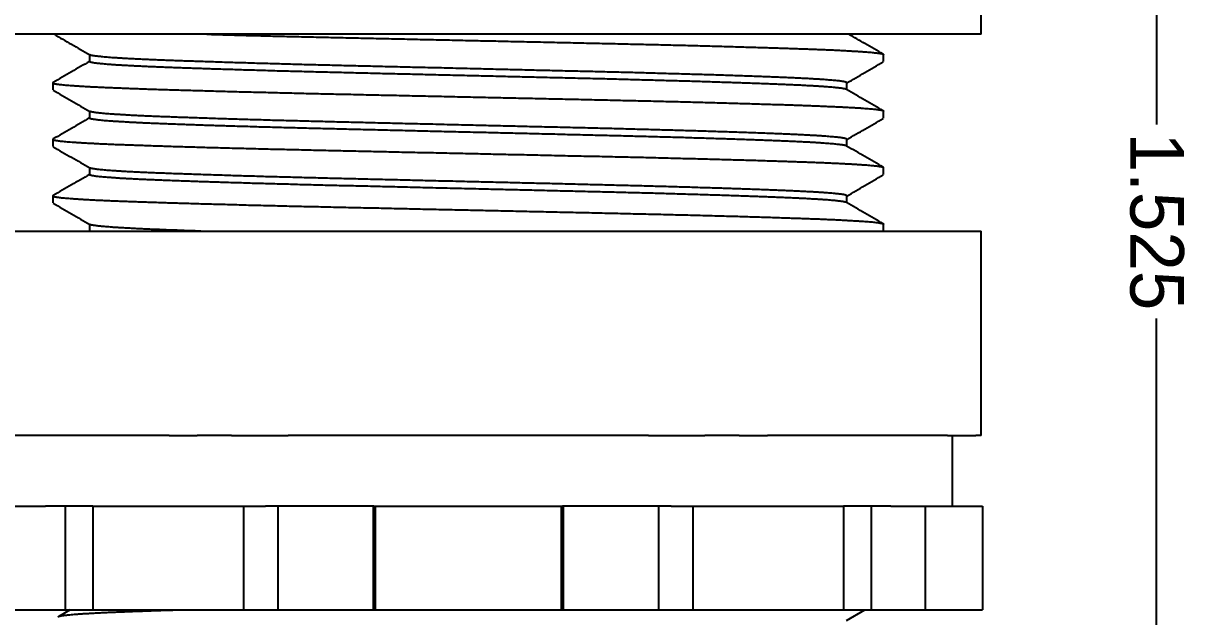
# Model space of a CAD drawing. Header units: inches. Extents: x 0 to 81.1, y 0 to 52.1.
# Drawn here: x 74.226 to 75.694, y 25.487 to 26.237 of the extents above; entities that cross this region are included whole.
import ezdxf
from ezdxf.enums import TextEntityAlignment as Align

# ---------------------------------------------------------------- set-up
doc = ezdxf.new("R2010")
doc.units = ezdxf.units.IN
doc.header["$MEASUREMENT"] = 0
doc.linetypes.add('SLD-Solid', pattern=[0])
doc.layers.add('PSYMS', color=7, linetype='Continuous')
doc.styles.add('SLDTEXTSTYLE0', font='arial.ttf', dxfattribs={"width": 0.948})
doc.styles.get("Standard").update_dxf_attribs({"font": 'arial.ttf'})
doc.styles.add('WD', font='romans.shx', dxfattribs={"height": 0.185})
doc.dimstyles.new('SLDDIMSTYLE1', dxfattribs={"dimtxt": 0.18, "dimasz": 0.087724, "dimexe": 0, "dimexo": 0.0625, "dimgap": 0, "dimtad": 0, "dimtih": 1, "dimtoh": 1, "dimdec": 0, "dimrnd": 1e-09, "dimzin": 0, "dimdsep": 46, "dimtxsty": 'Standard', "dimsah": 1, "dimcen": 0.09, "dimadec": 0, "dimazin": 0, "dimtfac": 0.087724, "dimtdec": 0, "dimtofl": 0, "dimtmove": 0, "dimatfit": 3, "dimfxl": 1, "dimfrac": 2, "dimtolj": 1, "dimtzin": 0, "dimarcsym": 0})

# ---------------------------------------------------------------- blocks, each defined once
blk = doc.blocks.new('*D41')
at = {"color": 0, "linetype": 'SLD-Solid', "lineweight": -2, "transparency": 16777216}
for p, q in [((0.0013, 1.3673), (0.0013, 1.5189)), ((0.069, 1.5189), (0.6411, 1.5189)), ((1.4585, 1.5189), (0.8862, 1.5189)), ((1.5263, 1.2363), (1.5263, 1.5189))]:
    blk.add_line(p, q, dxfattribs=at)
at = {"color": 0, "linetype": 'SLD-Solid', "transparency": 16777216}
for points in [[(0.069, 1.5301), (0.069, 1.5076), (0.0013, 1.5189)], [(1.4585, 1.5301), (1.4585, 1.5076), (1.5263, 1.5189)]]:
    blk.add_solid(points, dxfattribs=at)
at = {"layer": 'Defpoints', "color": 0, "linetype": 'SLD-Solid', "transparency": 16777216}
for p in [(1.5263, 1.5189), (0.0013, 1.3048), (1.5263, 1.1738)]:
    blk.add_point(p, dxfattribs=at)
at = {"color": 0, "linetype": 'SLD-Solid', "lineweight": 18, "transparency": 16777216, "insert": (0.7637, 1.5534), "char_height": 0.06775, "attachment_point": 2, "style": 'SLDTEXTSTYLE0'}
blk.add_mtext('\\A1;1.525', dxfattribs=at)
blk = doc.blocks.new('HDV1_COMP_3_4')
at = {"color": 7, "linetype": 'SLD-Solid', "lineweight": 25}
for p, q in [((0.5272, 1.2971), (0.0475, 1.2971)), ((0.5272, 1.2971), (0.5272, 1.2904)), ((0.776, 1.2904), (0.776, 1.2971)), ((1.0343, 1.2971), (0.776, 1.2971)), ((1.0343, 1.2971), (1.0343, 1.2904)), ((1.1236, 1.2262), (1.1236, 1.2989)), ((1.1236, 1.2989), (1.2546, 1.2989)), ((1.2546, 1.2262), (1.2546, 1.2989)), ((0.5272, 1.2904), (0.5272, 0.9912)), ((0.776, 0.9912), (0.776, 1.2904)), ((1.0343, 1.2547), (1.0343, 1.2904)), ((1.1236, 1.2608), (1.0343, 1.2608)), ((1.0343, 1.2547), (1.0343, 1.0269)), ((1.1236, 1.1829), (1.1236, 1.2262)), ((1.1236, 1.2262), (1.2546, 1.2262)), ((1.2546, 1.1582), (1.2546, 1.2262)), ((1.1236, 1.1829), (1.1236, 1.1233)), ((0.5617, 1.1738), (0.5528, 1.1738)), ((0.6332, 1.1738), (0.6242, 1.1738)), ((0.7046, 1.1738), (0.6957, 1.1738)), ((0.776, 1.1738), (0.7671, 1.1738)), ((1.1236, 1.1582), (1.2546, 1.1582)), ((1.2546, 1.1233), (1.2546, 1.1582)), ((1.2678, 1.127), (1.2546, 1.1499)), ((0.5972, 1.1274), (0.5885, 1.1274)), ((0.6687, 1.1274), (0.6599, 1.1274)), ((0.7401, 1.1274), (0.7314, 1.1274)), ((1.1236, 0.9329), (1.1236, 1.1233)), ((1.1236, 1.1233), (1.2546, 1.1233)), ((1.2546, 0.9329), (1.2546, 1.1233)), ((1.0343, 0.9912), (1.0343, 1.0269)), ((0.5272, 0.9912), (0.5272, 0.9479)), ((0.776, 0.9479), (0.776, 0.9912)), ((1.0343, 0.9912), (1.0343, 0.9479)), ((0.5272, 0.9479), (0.5272, 0.3497)), ((0.776, 0.3497), (0.776, 0.9479)), ((1.0343, 0.8765), (1.0343, 0.9479)), ((1.1236, 0.9052), (1.1236, 0.9329)), ((1.1236, 0.9329), (1.2546, 0.9329)), ((1.2546, 0.8894), (1.2546, 0.9329)), ((1.1236, 0.9052), (1.1236, 0.768)), ((1.1236, 0.8894), (1.2546, 0.8894)), ((1.2546, 0.7689), (1.2546, 0.8894)), ((1.0343, 0.8765), (1.0343, 0.4211)), ((1.1236, 0.7689), (1.2546, 0.7689)), ((1.1236, 0.7665), (1.1236, 0.768)), ((1.1236, 0.7665), (1.2546, 0.7665)), ((1.1236, 0.5311), (1.1236, 0.7665)), ((1.2546, 0.7665), (1.2546, 0.7689)), ((1.2546, 0.5311), (1.2546, 0.7665)), ((1.1236, 0.5295), (1.1236, 0.5311)), ((1.1236, 0.5311), (1.2546, 0.5311)), ((1.1236, 0.5295), (1.1236, 0.3924)), ((1.1236, 0.5286), (1.2546, 0.5286)), ((1.2546, 0.5286), (1.2546, 0.5311)), ((1.2546, 0.4082), (1.2546, 0.5286)), ((1.0343, 0.3497), (1.0343, 0.4211)), ((1.1236, 0.4082), (1.2546, 0.4082)), ((1.2546, 0.3647), (1.2546, 0.4082)), ((1.1236, 0.3647), (1.1236, 0.3924)), ((1.1236, 0.1742), (1.1236, 0.3647)), ((1.1236, 0.3647), (1.2546, 0.3647)), ((1.2546, 0.1742), (1.2546, 0.3647)), ((0.5272, 0.3497), (0.5272, 0.3064)), ((0.776, 0.3064), (0.776, 0.3497)), ((1.0343, 0.3497), (1.0343, 0.3064)), ((0.5272, 0.3064), (0.5272, 0.0072)), ((0.776, 0.0072), (0.776, 0.3064)), ((1.0343, 0.2707), (1.0343, 0.3064)), ((1.0343, 0.2707), (1.0343, 0.0429)), ((0.553, 0.1702), (0.5617, 0.1702)), ((0.6245, 0.1702), (0.6332, 0.1702)), ((0.6959, 0.1702), (0.7046, 0.1702)), ((0.7673, 0.1702), (0.776, 0.1702)), ((0.7758, 0.1702), (0.776, 0.1698)), ((1.1236, 0.1742), (1.1236, 0.1147)), ((1.1236, 0.1742), (1.2546, 0.1742)), ((1.2546, 0.1394), (1.2546, 0.1742)), ((1.1236, 0.1394), (1.2546, 0.1394)), ((1.2546, 0.1456), (1.2628, 0.1313)), ((1.2546, 0.0714), (1.2546, 0.1394)), ((0.5885, 0.1238), (0.5974, 0.1238)), ((0.6599, 0.1238), (0.6689, 0.1238)), ((0.7314, 0.1238), (0.7403, 0.1238)), ((1.1236, 0.0714), (1.1236, 0.1147))]:
    blk.add_line(p, q, dxfattribs=at)
for points, knots in [([(0.5272, 0.3186), (0.5273, 0.3224), (0.5275, 0.3299), (0.5278, 0.3414), (0.5282, 0.3532), (0.5285, 0.3652), (0.5288, 0.3774), (0.5291, 0.3896), (0.5294, 0.4017), (0.5297, 0.4136), (0.53, 0.4257), (0.5303, 0.438), (0.5306, 0.4503), (0.5308, 0.4627), (0.5311, 0.4752), (0.5314, 0.4878), (0.5317, 0.5005), (0.532, 0.5132), (0.5322, 0.526), (0.5325, 0.5389), (0.5328, 0.5518), (0.5331, 0.5649), (0.5334, 0.5781), (0.5337, 0.5915), (0.534, 0.6049), (0.5343, 0.6184), (0.5346, 0.6319), (0.5349, 0.6451), (0.5352, 0.6581), (0.5354, 0.6708), (0.5357, 0.6836), (0.536, 0.6962), (0.5363, 0.7094), (0.5366, 0.7229), (0.5369, 0.7369), (0.5372, 0.7508), (0.5375, 0.7645), (0.5378, 0.7782), (0.5381, 0.7917), (0.5384, 0.805), (0.5387, 0.8183), (0.539, 0.8314), (0.5393, 0.8444), (0.5396, 0.8574), (0.5399, 0.8702), (0.5402, 0.8829), (0.5405, 0.8955), (0.5408, 0.9079), (0.5411, 0.9203), (0.5414, 0.9328), (0.5418, 0.9452), (0.5421, 0.9574), (0.5424, 0.9693), (0.5427, 0.981), (0.5431, 0.992), (0.5434, 1.0024), (0.5437, 1.0123), (0.544, 1.0218), (0.5442, 1.0311), (0.5445, 1.0402), (0.5448, 1.0488), (0.5451, 1.057), (0.5454, 1.0647), (0.5456, 1.0722), (0.5459, 1.0795), (0.5462, 1.0868), (0.5464, 1.0941), (0.5467, 1.1013), (0.547, 1.1083), (0.5473, 1.115), (0.5477, 1.1213), (0.548, 1.1273), (0.5483, 1.133), (0.5486, 1.1383), (0.5489, 1.1433), (0.5492, 1.1479), (0.5495, 1.1521), (0.5498, 1.156), (0.5502, 1.1594), (0.5505, 1.1626), (0.5508, 1.1653), (0.5511, 1.1677), (0.5514, 1.1697), (0.5517, 1.1714), (0.552, 1.1726), (0.5523, 1.1734), (0.5526, 1.1738), (0.5528, 1.1737), (0.5528, 1.1737)], [0, 0, 0, 0, 0.012171, 0.024347, 0.036522, 0.048692, 0.060852, 0.072998, 0.084434, 0.095848, 0.107239, 0.118602, 0.129933, 0.14123, 0.152488, 0.163706, 0.174931, 0.186197, 0.197299, 0.208434, 0.219598, 0.230789, 0.242163, 0.253557, 0.264968, 0.27639, 0.287821, 0.299256, 0.310039, 0.32082, 0.331595, 0.342362, 0.353117, 0.365102, 0.377065, 0.389, 0.400904, 0.412772, 0.4246, 0.436386, 0.448138, 0.459927, 0.47176, 0.483632, 0.495538, 0.507476, 0.519441, 0.531428, 0.543433, 0.556025, 0.568627, 0.581234, 0.593841, 0.606444, 0.619035, 0.630445, 0.641838, 0.653211, 0.664561, 0.675883, 0.687175, 0.69779, 0.708371, 0.718917, 0.72945, 0.740018, 0.751854, 0.763729, 0.775638, 0.787579, 0.799545, 0.811534, 0.823541, 0.835561, 0.84759, 0.859624, 0.871658, 0.883689, 0.89571, 0.907719, 0.91971, 0.93168, 0.944192, 0.956671, 0.969112, 0.98151, 0.99386, 1, 1, 1, 1]), ([(0.5524, 1.1734), (0.5479, 1.1657), (0.5395, 1.1512), (0.5311, 1.1366), (0.5272, 1.1298)], [0, 0, 0, 0, 0.532209, 1, 1, 1, 1]), ([(0.5887, 1.1274), (0.5844, 1.135), (0.5755, 1.1503), (0.5666, 1.1656), (0.5622, 1.1734)], [0, 0, 0, 0, 0.495342, 1, 1, 1, 1]), ([(0.5881, 0.1242), (0.5882, 0.1241), (0.5883, 0.1238), (0.5886, 0.1237), (0.5889, 0.124), (0.5892, 0.1246), (0.5895, 0.1256), (0.5898, 0.127), (0.5901, 0.1287), (0.5904, 0.1308), (0.5907, 0.1334), (0.591, 0.1364), (0.5913, 0.1398), (0.5917, 0.1437), (0.592, 0.148), (0.5923, 0.1527), (0.5926, 0.1577), (0.593, 0.1631), (0.5933, 0.1689), (0.5936, 0.175), (0.5939, 0.1814), (0.5942, 0.1882), (0.5945, 0.1952), (0.5948, 0.2024), (0.5951, 0.2097), (0.5954, 0.2173), (0.5957, 0.2251), (0.596, 0.2333), (0.5963, 0.2417), (0.5966, 0.2504), (0.5969, 0.2595), (0.5972, 0.2688), (0.5975, 0.2783), (0.5977, 0.2881), (0.598, 0.298), (0.5983, 0.3082), (0.5986, 0.3188), (0.599, 0.3299), (0.5993, 0.3414), (0.5996, 0.3532), (0.5999, 0.3652), (0.6002, 0.3774), (0.6005, 0.3896), (0.6008, 0.4017), (0.6011, 0.4136), (0.6014, 0.4257), (0.6017, 0.438), (0.602, 0.4503), (0.6023, 0.4627), (0.6026, 0.4752), (0.6028, 0.4878), (0.6031, 0.5005), (0.6034, 0.5132), (0.6037, 0.526), (0.604, 0.5389), (0.6042, 0.5518), (0.6045, 0.5649), (0.6048, 0.5781), (0.6051, 0.5915), (0.6054, 0.6049), (0.6057, 0.6184), (0.606, 0.6319), (0.6063, 0.6451), (0.6066, 0.6581), (0.6069, 0.6708), (0.6071, 0.6836), (0.6074, 0.6962), (0.6077, 0.7094), (0.608, 0.7229), (0.6083, 0.7369), (0.6086, 0.7508), (0.6089, 0.7645), (0.6092, 0.7782), (0.6095, 0.7917), (0.6098, 0.805), (0.6101, 0.8183), (0.6104, 0.8314), (0.6107, 0.8444), (0.611, 0.8574), (0.6113, 0.8702), (0.6116, 0.8829), (0.6119, 0.8955), (0.6122, 0.9079), (0.6125, 0.9203), (0.6129, 0.9328), (0.6132, 0.9452), (0.6135, 0.9574), (0.6138, 0.9693), (0.6142, 0.981), (0.6145, 0.992), (0.6148, 1.0024), (0.6151, 1.0123), (0.6154, 1.0218), (0.6157, 1.0311), (0.616, 1.0402), (0.6162, 1.0488), (0.6165, 1.057), (0.6168, 1.0647), (0.617, 1.0722), (0.6173, 1.0795), (0.6176, 1.0868), (0.6179, 1.0941), (0.6182, 1.1013), (0.6185, 1.1083), (0.6188, 1.115), (0.6191, 1.1213), (0.6194, 1.1273), (0.6197, 1.133), (0.62, 1.1383), (0.6203, 1.1433), (0.6206, 1.1479), (0.621, 1.1521), (0.6213, 1.156), (0.6216, 1.1594), (0.6219, 1.1626), (0.6222, 1.1653), (0.6225, 1.1677), (0.6228, 1.1697), (0.6231, 1.1714), (0.6235, 1.1726), (0.6238, 1.1734), (0.624, 1.1738), (0.6242, 1.1737), (0.6242, 1.1737)], [0, 0, 0, 0, 0.004683, 0.0130095, 0.0213466, 0.0297153, 0.0381129, 0.0465364, 0.0549829, 0.0634496, 0.0719333, 0.080836, 0.0897506, 0.0986734, 0.107601, 0.1165298, 0.125456, 0.1342281, 0.1429909, 0.1517411, 0.1604752, 0.1691901, 0.1778824, 0.1860544, 0.1942009, 0.2023192, 0.2104074, 0.218504, 0.2266306, 0.2347847, 0.2429636, 0.2511646, 0.2593851, 0.2674751, 0.2755786, 0.2836929, 0.2918008, 0.3004206, 0.3090433, 0.3176656, 0.3262844, 0.3348963, 0.3434982, 0.3515965, 0.3596804, 0.3677472, 0.3757944, 0.3838195, 0.3918198, 0.3997929, 0.4077369, 0.4156866, 0.4236655, 0.4315278, 0.4394135, 0.4473202, 0.4552455, 0.4633007, 0.47137, 0.4794505, 0.4875398, 0.4956351, 0.5037338, 0.5113704, 0.5190054, 0.5266364, 0.5342613, 0.5418779, 0.5503659, 0.5588376, 0.5672901, 0.5757203, 0.5841254, 0.5925025, 0.6008487, 0.6091717, 0.6175209, 0.6259007, 0.6343082, 0.6427407, 0.651195, 0.6596684, 0.6681577, 0.6766599, 0.6855774, 0.6945022, 0.7034305, 0.7123588, 0.7212836, 0.7302012, 0.7382813, 0.7463499, 0.7544044, 0.7624421, 0.7704606, 0.7784573, 0.7859749, 0.7934689, 0.8009372, 0.8083965, 0.8158812, 0.8242633, 0.8326729, 0.8411072, 0.8495633, 0.858038, 0.8665285, 0.8750316, 0.8835443, 0.8920634, 0.9005859, 0.9091085, 0.9176283, 0.926142, 0.9346466, 0.9431389, 0.951616, 0.9604769, 0.9693143, 0.9781248, 0.9869051, 0.9956518, 1, 1, 1, 1]), ([(0.6238, 1.1734), (0.6194, 1.1657), (0.6104, 1.1502), (0.6015, 1.1347), (0.597, 1.127)], [0, 0, 0, 0, 0.500013, 1, 1, 1, 1]), ([(0.6602, 1.1274), (0.6558, 1.135), (0.6469, 1.1503), (0.6381, 1.1656), (0.6336, 1.1734)], [0, 0, 0, 0, 0.495342, 1, 1, 1, 1]), ([(0.6595, 0.1242), (0.6596, 0.1241), (0.6598, 0.1238), (0.66, 0.1237), (0.6603, 0.124), (0.6606, 0.1246), (0.6609, 0.1256), (0.6612, 0.127), (0.6615, 0.1287), (0.6618, 0.1308), (0.6621, 0.1334), (0.6624, 0.1364), (0.6628, 0.1398), (0.6631, 0.1437), (0.6634, 0.148), (0.6637, 0.1527), (0.6641, 0.1577), (0.6644, 0.1631), (0.6647, 0.1689), (0.665, 0.175), (0.6654, 0.1814), (0.6657, 0.1882), (0.666, 0.1952), (0.6663, 0.2024), (0.6666, 0.2097), (0.6668, 0.2173), (0.6671, 0.2251), (0.6674, 0.2333), (0.6677, 0.2417), (0.668, 0.2504), (0.6683, 0.2595), (0.6686, 0.2688), (0.6689, 0.2783), (0.6692, 0.2881), (0.6695, 0.298), (0.6698, 0.3082), (0.6701, 0.3188), (0.6704, 0.3299), (0.6707, 0.3414), (0.671, 0.3532), (0.6713, 0.3652), (0.6716, 0.3774), (0.672, 0.3896), (0.6723, 0.4017), (0.6725, 0.4136), (0.6728, 0.4257), (0.6731, 0.438), (0.6734, 0.4503), (0.6737, 0.4627), (0.674, 0.4752), (0.6743, 0.4878), (0.6745, 0.5005), (0.6748, 0.5132), (0.6751, 0.526), (0.6754, 0.5389), (0.6757, 0.5518), (0.676, 0.5649), (0.6763, 0.5781), (0.6765, 0.5915), (0.6768, 0.6049), (0.6771, 0.6184), (0.6774, 0.6319), (0.6777, 0.6451), (0.678, 0.6581), (0.6783, 0.6708), (0.6786, 0.6836), (0.6789, 0.6962), (0.6791, 0.7094), (0.6794, 0.7229), (0.6797, 0.7369), (0.6801, 0.7508), (0.6804, 0.7645), (0.6807, 0.7782), (0.681, 0.7917), (0.6812, 0.805), (0.6815, 0.8183), (0.6818, 0.8314), (0.6821, 0.8444), (0.6824, 0.8574), (0.6827, 0.8702), (0.683, 0.8829), (0.6833, 0.8955), (0.6837, 0.9079), (0.684, 0.9203), (0.6843, 0.9328), (0.6846, 0.9452), (0.6849, 0.9574), (0.6853, 0.9693), (0.6856, 0.981), (0.6859, 0.992), (0.6862, 1.0024), (0.6865, 1.0123), (0.6868, 1.0218), (0.6871, 1.0311), (0.6874, 1.0402), (0.6877, 1.0488), (0.6879, 1.057), (0.6882, 1.0647), (0.6885, 1.0722), (0.6887, 1.0795), (0.689, 1.0868), (0.6893, 1.0941), (0.6896, 1.1013), (0.6899, 1.1083), (0.6902, 1.115), (0.6905, 1.1213), (0.6908, 1.1273), (0.6911, 1.133), (0.6914, 1.1383), (0.6918, 1.1433), (0.6921, 1.1479), (0.6924, 1.1521), (0.6927, 1.156), (0.693, 1.1594), (0.6933, 1.1626), (0.6936, 1.1653), (0.6939, 1.1677), (0.6943, 1.1697), (0.6946, 1.1714), (0.6949, 1.1726), (0.6952, 1.1734), (0.6955, 1.1738), (0.6956, 1.1737), (0.6957, 1.1737)], [0, 0, 0, 0, 0.004683, 0.01301, 0.021347, 0.029715, 0.038113, 0.046536, 0.054983, 0.06345, 0.071933, 0.080836, 0.089751, 0.098673, 0.107601, 0.11653, 0.125456, 0.134228, 0.142991, 0.151741, 0.160475, 0.16919, 0.177882, 0.186054, 0.194201, 0.202319, 0.210407, 0.218504, 0.226631, 0.234785, 0.242964, 0.251165, 0.259385, 0.267475, 0.275579, 0.283693, 0.291801, 0.300421, 0.309043, 0.317666, 0.326284, 0.334896, 0.343498, 0.351596, 0.35968, 0.367747, 0.375794, 0.383819, 0.39182, 0.399793, 0.407737, 0.415687, 0.423665, 0.431528, 0.439414, 0.44732, 0.455246, 0.463301, 0.47137, 0.479451, 0.48754, 0.495635, 0.503734, 0.51137, 0.519005, 0.526636, 0.534261, 0.541878, 0.550366, 0.558838, 0.56729, 0.57572, 0.584125, 0.592502, 0.600849, 0.609172, 0.617521, 0.625901, 0.634308, 0.642741, 0.651195, 0.659668, 0.668158, 0.67666, 0.685577, 0.694502, 0.70343, 0.712359, 0.721284, 0.730201, 0.738281, 0.74635, 0.754404, 0.762442, 0.770461, 0.778457, 0.785975, 0.793469, 0.800937, 0.808396, 0.815881, 0.824263, 0.832673, 0.841107, 0.849563, 0.858038, 0.866528, 0.875032, 0.883544, 0.892063, 0.900586, 0.909109, 0.917628, 0.926142, 0.934647, 0.943139, 0.951616, 0.960477, 0.969314, 0.978125, 0.986905, 0.995652, 1, 1, 1, 1]), ([(0.6953, 1.1734), (0.6908, 1.1657), (0.6818, 1.1502), (0.6729, 1.1347), (0.6684, 1.127)], [0, 0, 0, 0, 0.500013, 1, 1, 1, 1]), ([(0.7316, 1.1274), (0.7272, 1.135), (0.7184, 1.1503), (0.7095, 1.1656), (0.705, 1.1734)], [0, 0, 0, 0, 0.495342, 1, 1, 1, 1]), ([(0.731, 0.1242), (0.731, 0.1241), (0.7312, 0.1238), (0.7314, 0.1237), (0.7317, 0.124), (0.732, 0.1246), (0.7323, 0.1256), (0.7326, 0.127), (0.7329, 0.1287), (0.7332, 0.1308), (0.7335, 0.1334), (0.7339, 0.1364), (0.7342, 0.1398), (0.7345, 0.1437), (0.7348, 0.148), (0.7352, 0.1527), (0.7355, 0.1577), (0.7358, 0.1631), (0.7361, 0.1689), (0.7365, 0.175), (0.7368, 0.1814), (0.7371, 0.1882), (0.7374, 0.1952), (0.7377, 0.2024), (0.738, 0.2097), (0.7383, 0.2173), (0.7386, 0.2251), (0.7388, 0.2333), (0.7391, 0.2417), (0.7394, 0.2504), (0.7397, 0.2595), (0.74, 0.2688), (0.7403, 0.2783), (0.7406, 0.2881), (0.7409, 0.298), (0.7412, 0.3082), (0.7415, 0.3188), (0.7418, 0.3299), (0.7421, 0.3414), (0.7424, 0.3532), (0.7428, 0.3652), (0.7431, 0.3774), (0.7434, 0.3896), (0.7437, 0.4017), (0.744, 0.4136), (0.7443, 0.4257), (0.7446, 0.438), (0.7448, 0.4503), (0.7451, 0.4627), (0.7454, 0.4752), (0.7457, 0.4878), (0.746, 0.5005), (0.7463, 0.5132), (0.7465, 0.526), (0.7468, 0.5389), (0.7471, 0.5518), (0.7474, 0.5649), (0.7477, 0.5781), (0.748, 0.5915), (0.7483, 0.6049), (0.7486, 0.6184), (0.7489, 0.6319), (0.7492, 0.6451), (0.7494, 0.6581), (0.7497, 0.6708), (0.75, 0.6836), (0.7503, 0.6962), (0.7506, 0.7094), (0.7509, 0.7229), (0.7512, 0.7369), (0.7515, 0.7508), (0.7518, 0.7645), (0.7521, 0.7782), (0.7524, 0.7917), (0.7527, 0.805), (0.753, 0.8183), (0.7533, 0.8314), (0.7536, 0.8444), (0.7539, 0.8574), (0.7542, 0.8702), (0.7545, 0.8829), (0.7548, 0.8955), (0.7551, 0.9079), (0.7554, 0.9203), (0.7557, 0.9328), (0.756, 0.9452), (0.7564, 0.9574), (0.7567, 0.9693), (0.757, 0.981), (0.7573, 0.992), (0.7577, 1.0024), (0.7579, 1.0123), (0.7582, 1.0218), (0.7585, 1.0311), (0.7588, 1.0402), (0.7591, 1.0488), (0.7594, 1.057), (0.7596, 1.0647), (0.7599, 1.0722), (0.7602, 1.0795), (0.7604, 1.0868), (0.7607, 1.0941), (0.761, 1.1013), (0.7613, 1.1083), (0.7616, 1.115), (0.7619, 1.1213), (0.7623, 1.1273), (0.7626, 1.133), (0.7629, 1.1383), (0.7632, 1.1433), (0.7635, 1.1479), (0.7638, 1.1521), (0.7641, 1.156), (0.7644, 1.1594), (0.7647, 1.1626), (0.7651, 1.1653), (0.7654, 1.1677), (0.7657, 1.1697), (0.766, 1.1714), (0.7663, 1.1726), (0.7666, 1.1734), (0.7669, 1.1738), (0.767, 1.1737), (0.7671, 1.1737)], [0, 0, 0, 0, 0.004683, 0.01301, 0.021347, 0.029715, 0.038113, 0.046536, 0.054983, 0.06345, 0.071933, 0.080836, 0.089751, 0.098673, 0.107601, 0.11653, 0.125456, 0.134228, 0.142991, 0.151741, 0.160475, 0.16919, 0.177882, 0.186054, 0.194201, 0.202319, 0.210407, 0.218504, 0.226631, 0.234785, 0.242964, 0.251165, 0.259385, 0.267475, 0.275579, 0.283693, 0.291801, 0.300421, 0.309043, 0.317666, 0.326284, 0.334896, 0.343498, 0.351596, 0.35968, 0.367747, 0.375794, 0.383819, 0.39182, 0.399793, 0.407737, 0.415687, 0.423665, 0.431528, 0.439414, 0.44732, 0.455246, 0.463301, 0.47137, 0.479451, 0.48754, 0.495635, 0.503734, 0.51137, 0.519005, 0.526636, 0.534261, 0.541878, 0.550366, 0.558838, 0.56729, 0.57572, 0.584125, 0.592502, 0.600849, 0.609172, 0.617521, 0.625901, 0.634308, 0.642741, 0.651195, 0.659668, 0.668158, 0.67666, 0.685577, 0.694502, 0.70343, 0.712359, 0.721284, 0.730201, 0.738281, 0.74635, 0.754404, 0.762442, 0.770461, 0.778457, 0.785975, 0.793469, 0.800937, 0.808396, 0.815881, 0.824263, 0.832673, 0.841107, 0.849563, 0.858038, 0.866528, 0.875032, 0.883544, 0.892063, 0.900586, 0.909109, 0.917628, 0.926142, 0.934647, 0.943139, 0.951616, 0.960477, 0.969314, 0.978125, 0.986905, 0.995652, 1, 1, 1, 1]), ([(0.7667, 1.1734), (0.7622, 1.1657), (0.7533, 1.1502), (0.7443, 1.1347), (0.7399, 1.127)], [0, 0, 0, 0, 0.500013, 1, 1, 1, 1]), ([(0.5885, 1.1273), (0.5885, 1.1274), (0.5883, 1.1274), (0.5881, 1.127), (0.5877, 1.1262), (0.5874, 1.125), (0.587, 1.1233), (0.5867, 1.1213), (0.5864, 1.1191), (0.5861, 1.1166), (0.5858, 1.1136), (0.5855, 1.1104), (0.5852, 1.1068), (0.5849, 1.1028), (0.5845, 1.0985), (0.5842, 1.0938), (0.5839, 1.0886), (0.5836, 1.0831), (0.5832, 1.0772), (0.5829, 1.071), (0.5826, 1.0643), (0.5823, 1.0571), (0.5819, 1.0493), (0.5816, 1.0412), (0.5812, 1.0327), (0.5809, 1.0239), (0.5806, 1.0148), (0.5802, 1.0054), (0.5799, 0.9957), (0.5796, 0.986), (0.5792, 0.9763), (0.5789, 0.9668), (0.5786, 0.957), (0.5783, 0.9469), (0.578, 0.9367), (0.5777, 0.9262), (0.5774, 0.9156), (0.5771, 0.9047), (0.5768, 0.8937), (0.5764, 0.8825), (0.5761, 0.8711), (0.5758, 0.8596), (0.5755, 0.848), (0.5752, 0.8363), (0.5749, 0.8245), (0.5746, 0.8124), (0.5743, 0.8), (0.574, 0.7873), (0.5737, 0.7745), (0.5734, 0.7616), (0.5731, 0.7485), (0.5728, 0.7357), (0.5725, 0.7233), (0.5722, 0.7111), (0.5719, 0.6989), (0.5716, 0.6867), (0.5713, 0.6744), (0.571, 0.6614), (0.5706, 0.6476), (0.5703, 0.6331), (0.5699, 0.6186), (0.5696, 0.6046), (0.5693, 0.5913), (0.569, 0.5785), (0.5687, 0.5658), (0.5684, 0.5531), (0.5681, 0.5406), (0.5678, 0.5282), (0.5675, 0.5159), (0.5672, 0.5038), (0.5669, 0.4918), (0.5666, 0.4798), (0.5663, 0.4679), (0.566, 0.4561), (0.5657, 0.4445), (0.5654, 0.4329), (0.5651, 0.4215), (0.5647, 0.41), (0.5644, 0.3985), (0.5641, 0.3871), (0.5638, 0.3758), (0.5634, 0.3648), (0.5631, 0.3539), (0.5628, 0.3431), (0.5624, 0.3322), (0.5621, 0.3214), (0.5617, 0.3112), (0.5614, 0.3014), (0.5611, 0.2921), (0.5608, 0.2829), (0.5604, 0.2739), (0.5601, 0.265), (0.5598, 0.2565), (0.5594, 0.2484), (0.5591, 0.2407), (0.5587, 0.2333), (0.5584, 0.2264), (0.5581, 0.2198), (0.5577, 0.2138), (0.5574, 0.2083), (0.5571, 0.2034), (0.5568, 0.1988), (0.5565, 0.1946), (0.5561, 0.1907), (0.5558, 0.1871), (0.5555, 0.1838), (0.5552, 0.1809), (0.5549, 0.1784), (0.5546, 0.1762), (0.5543, 0.1743), (0.554, 0.1728), (0.5537, 0.1716), (0.5534, 0.1709), (0.5533, 0.1707), (0.5533, 0.1706)], [0, 0, 0, 0, 0.003541, 0.013317, 0.023134, 0.032988, 0.042874, 0.051547, 0.060239, 0.068945, 0.077663, 0.08639, 0.095122, 0.103857, 0.11259, 0.121735, 0.130872, 0.139997, 0.149106, 0.158197, 0.167264, 0.177105, 0.18691, 0.196675, 0.206404, 0.21616, 0.225782, 0.235438, 0.245126, 0.25484, 0.263533, 0.27224, 0.280959, 0.289687, 0.298419, 0.307154, 0.315887, 0.324616, 0.333337, 0.342048, 0.350745, 0.359424, 0.368084, 0.37672, 0.38533, 0.393911, 0.402867, 0.411805, 0.420777, 0.429783, 0.438819, 0.447882, 0.456124, 0.464382, 0.472653, 0.480936, 0.489228, 0.497525, 0.507307, 0.517089, 0.526866, 0.536633, 0.545343, 0.554039, 0.562717, 0.571374, 0.580009, 0.588617, 0.597195, 0.605742, 0.614273, 0.622837, 0.631431, 0.640053, 0.6487, 0.657368, 0.666056, 0.674759, 0.68389, 0.693031, 0.702179, 0.711329, 0.720478, 0.729623, 0.739476, 0.749314, 0.759119, 0.768401, 0.777658, 0.786887, 0.796684, 0.806441, 0.816169, 0.825934, 0.835739, 0.845403, 0.855097, 0.864816, 0.874558, 0.88327, 0.891992, 0.900722, 0.909455, 0.91819, 0.926922, 0.935649, 0.944366, 0.953072, 0.961763, 0.970435, 0.979087, 0.987713, 0.996313, 1, 1, 1, 1]), ([(0.597, 1.127), (0.597, 1.127), (0.5969, 1.1269), (0.5967, 1.1262), (0.5963, 1.125), (0.596, 1.1233), (0.5957, 1.1213), (0.5953, 1.1191), (0.595, 1.1166), (0.5947, 1.1136), (0.5944, 1.1104), (0.5941, 1.1068), (0.5938, 1.1028), (0.5935, 1.0985), (0.5931, 1.0938), (0.5928, 1.0886), (0.5925, 1.0831), (0.5922, 1.0772), (0.5918, 1.071), (0.5915, 1.0643), (0.5912, 1.0571), (0.5908, 1.0493), (0.5905, 1.0412), (0.5902, 1.0327), (0.5898, 1.0239), (0.5895, 1.0148), (0.5892, 1.0054), (0.5888, 0.9957), (0.5885, 0.986), (0.5882, 0.9763), (0.5879, 0.9668), (0.5876, 0.957), (0.5872, 0.9469), (0.5869, 0.9367), (0.5866, 0.9262), (0.5863, 0.9156), (0.586, 0.9047), (0.5857, 0.8937), (0.5854, 0.8825), (0.5851, 0.8711), (0.5848, 0.8596), (0.5844, 0.848), (0.5841, 0.8363), (0.5838, 0.8245), (0.5835, 0.8124), (0.5832, 0.8), (0.5829, 0.7873), (0.5826, 0.7745), (0.5823, 0.7616), (0.582, 0.7485), (0.5817, 0.7357), (0.5814, 0.7233), (0.5811, 0.7111), (0.5808, 0.6989), (0.5805, 0.6867), (0.5802, 0.6744), (0.5799, 0.6614), (0.5796, 0.6476), (0.5792, 0.6331), (0.5789, 0.6186), (0.5785, 0.6046), (0.5782, 0.5913), (0.5779, 0.5785), (0.5776, 0.5658), (0.5773, 0.5531), (0.577, 0.5406), (0.5767, 0.5282), (0.5764, 0.5159), (0.5761, 0.5038), (0.5758, 0.4918), (0.5755, 0.4798), (0.5752, 0.4679), (0.5749, 0.4561), (0.5746, 0.4445), (0.5743, 0.4329), (0.574, 0.4215), (0.5737, 0.41), (0.5734, 0.3985), (0.573, 0.3871), (0.5727, 0.3758), (0.5724, 0.3648), (0.572, 0.3539), (0.5717, 0.3437), (0.5714, 0.334), (0.5711, 0.3249), (0.5708, 0.3159), (0.5705, 0.3072), (0.5702, 0.2988), (0.5699, 0.2901), (0.5696, 0.2812), (0.5693, 0.2723), (0.569, 0.2636), (0.5686, 0.2557), (0.5683, 0.2483), (0.568, 0.2414), (0.5677, 0.2349), (0.5674, 0.2286), (0.5671, 0.2225), (0.5668, 0.2168), (0.5665, 0.2114), (0.5662, 0.2063), (0.5659, 0.2016), (0.5656, 0.1971), (0.5653, 0.193), (0.5649, 0.1892), (0.5646, 0.1857), (0.5643, 0.1826), (0.564, 0.1799), (0.5637, 0.1774), (0.5634, 0.1753), (0.5631, 0.1735), (0.5627, 0.1721), (0.5624, 0.1711), (0.5621, 0.1704), (0.5619, 0.1702), (0.5618, 0.1702), (0.5617, 0.1702)], [0, 0, 0, 0, 0.000302, 0.01012, 0.019974, 0.02986, 0.038534, 0.047225, 0.055932, 0.06465, 0.073378, 0.08211, 0.090845, 0.099579, 0.108724, 0.117861, 0.126987, 0.136096, 0.145187, 0.154255, 0.164096, 0.173901, 0.183667, 0.193396, 0.203153, 0.212775, 0.222432, 0.23212, 0.241835, 0.250528, 0.259235, 0.267954, 0.276682, 0.285415, 0.29415, 0.302884, 0.311613, 0.320335, 0.329046, 0.337743, 0.346423, 0.355083, 0.363719, 0.37233, 0.380911, 0.389867, 0.398805, 0.407778, 0.416784, 0.425821, 0.434884, 0.443126, 0.451384, 0.459656, 0.467939, 0.476231, 0.484528, 0.494311, 0.504093, 0.513871, 0.523639, 0.532349, 0.541044, 0.549723, 0.558381, 0.567016, 0.575624, 0.584203, 0.59275, 0.601282, 0.609845, 0.61844, 0.627062, 0.635709, 0.644378, 0.653066, 0.66177, 0.670901, 0.680042, 0.68919, 0.698341, 0.707491, 0.716636, 0.724925, 0.733204, 0.741471, 0.749723, 0.757958, 0.766172, 0.775823, 0.785439, 0.795015, 0.804572, 0.813139, 0.821735, 0.83036, 0.839009, 0.847679, 0.856369, 0.865073, 0.87379, 0.882516, 0.891248, 0.899983, 0.908717, 0.917448, 0.926171, 0.934885, 0.943586, 0.952683, 0.961758, 0.970809, 0.979831, 0.988822, 0.997777, 1, 1, 1, 1]), ([(0.6599, 1.1273), (0.6599, 1.1274), (0.6598, 1.1274), (0.6595, 1.127), (0.6592, 1.1262), (0.6588, 1.125), (0.6585, 1.1233), (0.6582, 1.1213), (0.6578, 1.1191), (0.6575, 1.1166), (0.6572, 1.1136), (0.6569, 1.1104), (0.6566, 1.1068), (0.6563, 1.1028), (0.656, 1.0985), (0.6556, 1.0938), (0.6553, 1.0886), (0.655, 1.0831), (0.6547, 1.0772), (0.6543, 1.071), (0.654, 1.0643), (0.6537, 1.0571), (0.6533, 1.0493), (0.653, 1.0412), (0.6527, 1.0327), (0.6523, 1.0239), (0.652, 1.0148), (0.6517, 1.0054), (0.6513, 0.9957), (0.651, 0.986), (0.6507, 0.9763), (0.6504, 0.9668), (0.6501, 0.957), (0.6497, 0.9469), (0.6494, 0.9367), (0.6491, 0.9262), (0.6488, 0.9156), (0.6485, 0.9047), (0.6482, 0.8937), (0.6479, 0.8825), (0.6476, 0.8711), (0.6473, 0.8596), (0.6469, 0.848), (0.6466, 0.8363), (0.6463, 0.8245), (0.646, 0.8124), (0.6457, 0.8), (0.6454, 0.7873), (0.6451, 0.7745), (0.6448, 0.7616), (0.6445, 0.7485), (0.6442, 0.7357), (0.6439, 0.7233), (0.6436, 0.7111), (0.6433, 0.6989), (0.643, 0.6867), (0.6427, 0.6744), (0.6424, 0.6614), (0.6421, 0.6476), (0.6417, 0.6331), (0.6414, 0.6186), (0.641, 0.6046), (0.6407, 0.5913), (0.6404, 0.5785), (0.6401, 0.5658), (0.6398, 0.5531), (0.6395, 0.5406), (0.6392, 0.5282), (0.6389, 0.5159), (0.6386, 0.5038), (0.6383, 0.4918), (0.638, 0.4798), (0.6377, 0.4679), (0.6374, 0.4561), (0.6371, 0.4445), (0.6368, 0.4329), (0.6365, 0.4215), (0.6362, 0.41), (0.6359, 0.3985), (0.6355, 0.3871), (0.6352, 0.3758), (0.6349, 0.3648), (0.6345, 0.3539), (0.6342, 0.3431), (0.6339, 0.3322), (0.6335, 0.3214), (0.6332, 0.3112), (0.6328, 0.3014), (0.6325, 0.2921), (0.6322, 0.2829), (0.6318, 0.2739), (0.6315, 0.265), (0.6312, 0.2565), (0.6308, 0.2484), (0.6305, 0.2407), (0.6302, 0.2333), (0.6298, 0.2264), (0.6295, 0.2198), (0.6291, 0.2138), (0.6288, 0.2083), (0.6285, 0.2034), (0.6282, 0.1988), (0.6279, 0.1946), (0.6276, 0.1907), (0.6273, 0.1871), (0.6269, 0.1838), (0.6266, 0.1809), (0.6263, 0.1784), (0.626, 0.1762), (0.6257, 0.1743), (0.6254, 0.1728), (0.6251, 0.1716), (0.6249, 0.1709), (0.6247, 0.1707), (0.6247, 0.1706)], [0, 0, 0, 0, 0.003541, 0.013317, 0.023134, 0.032988, 0.042874, 0.051547, 0.060239, 0.068945, 0.077663, 0.08639, 0.095122, 0.103857, 0.11259, 0.121735, 0.130872, 0.139997, 0.149106, 0.158197, 0.167264, 0.177105, 0.18691, 0.196675, 0.206404, 0.21616, 0.225782, 0.235438, 0.245126, 0.25484, 0.263533, 0.27224, 0.280959, 0.289687, 0.298419, 0.307154, 0.315887, 0.324616, 0.333337, 0.342048, 0.350745, 0.359424, 0.368084, 0.37672, 0.38533, 0.393911, 0.402867, 0.411805, 0.420777, 0.429783, 0.438819, 0.447882, 0.456124, 0.464382, 0.472653, 0.480936, 0.489228, 0.497525, 0.507307, 0.517089, 0.526866, 0.536633, 0.545343, 0.554039, 0.562717, 0.571374, 0.580009, 0.588617, 0.597195, 0.605742, 0.614273, 0.622837, 0.631431, 0.640053, 0.6487, 0.657368, 0.666056, 0.674759, 0.68389, 0.693031, 0.702179, 0.711329, 0.720478, 0.729623, 0.739476, 0.749314, 0.759119, 0.768401, 0.777658, 0.786887, 0.796684, 0.806441, 0.816169, 0.825934, 0.835739, 0.845403, 0.855097, 0.864816, 0.874558, 0.88327, 0.891992, 0.900722, 0.909455, 0.91819, 0.926922, 0.935649, 0.944366, 0.953072, 0.961763, 0.970435, 0.979087, 0.987713, 0.996313, 1, 1, 1, 1]), ([(0.6684, 1.127), (0.6684, 1.127), (0.6683, 1.1269), (0.6681, 1.1262), (0.6677, 1.125), (0.6674, 1.1233), (0.6671, 1.1213), (0.6668, 1.1191), (0.6665, 1.1166), (0.6662, 1.1136), (0.6658, 1.1104), (0.6655, 1.1068), (0.6652, 1.1028), (0.6649, 1.0985), (0.6646, 1.0938), (0.6642, 1.0886), (0.6639, 1.0831), (0.6636, 1.0772), (0.6633, 1.071), (0.6629, 1.0643), (0.6626, 1.0571), (0.6623, 1.0493), (0.6619, 1.0412), (0.6616, 1.0327), (0.6613, 1.0239), (0.6609, 1.0148), (0.6606, 1.0054), (0.6603, 0.9957), (0.6599, 0.986), (0.6596, 0.9763), (0.6593, 0.9668), (0.659, 0.957), (0.6587, 0.9469), (0.6584, 0.9367), (0.658, 0.9262), (0.6577, 0.9156), (0.6574, 0.9047), (0.6571, 0.8937), (0.6568, 0.8825), (0.6565, 0.8711), (0.6562, 0.8596), (0.6559, 0.848), (0.6556, 0.8363), (0.6553, 0.8245), (0.655, 0.8124), (0.6547, 0.8), (0.6544, 0.7873), (0.6541, 0.7745), (0.6537, 0.7616), (0.6534, 0.7485), (0.6531, 0.7357), (0.6528, 0.7233), (0.6525, 0.7111), (0.6522, 0.6989), (0.6519, 0.6867), (0.6516, 0.6744), (0.6513, 0.6614), (0.651, 0.6476), (0.6506, 0.6331), (0.6503, 0.6186), (0.65, 0.6046), (0.6496, 0.5913), (0.6493, 0.5785), (0.649, 0.5658), (0.6487, 0.5531), (0.6484, 0.5406), (0.6481, 0.5282), (0.6478, 0.5159), (0.6475, 0.5038), (0.6472, 0.4918), (0.6469, 0.4798), (0.6466, 0.4679), (0.6463, 0.4561), (0.646, 0.4445), (0.6457, 0.4329), (0.6454, 0.4215), (0.6451, 0.41), (0.6448, 0.3985), (0.6445, 0.3871), (0.6441, 0.3758), (0.6438, 0.3648), (0.6435, 0.3539), (0.6432, 0.3437), (0.6428, 0.334), (0.6426, 0.3249), (0.6423, 0.3159), (0.642, 0.3072), (0.6417, 0.2988), (0.6414, 0.2901), (0.641, 0.2812), (0.6407, 0.2723), (0.6404, 0.2636), (0.6401, 0.2557), (0.6398, 0.2483), (0.6395, 0.2414), (0.6392, 0.2349), (0.6389, 0.2286), (0.6386, 0.2225), (0.6382, 0.2168), (0.6379, 0.2114), (0.6376, 0.2063), (0.6373, 0.2016), (0.637, 0.1971), (0.6367, 0.193), (0.6364, 0.1892), (0.6361, 0.1857), (0.6358, 0.1826), (0.6354, 0.1799), (0.6351, 0.1774), (0.6348, 0.1753), (0.6345, 0.1735), (0.6342, 0.1721), (0.6339, 0.1711), (0.6335, 0.1704), (0.6333, 0.1702), (0.6332, 0.1702), (0.6332, 0.1702)], [0, 0, 0, 0, 0.000302, 0.01012, 0.019974, 0.02986, 0.038534, 0.047225, 0.055932, 0.06465, 0.073378, 0.08211, 0.090845, 0.099579, 0.108724, 0.117861, 0.126987, 0.136096, 0.145187, 0.154255, 0.164096, 0.173901, 0.183667, 0.193396, 0.203153, 0.212775, 0.222432, 0.23212, 0.241835, 0.250528, 0.259235, 0.267954, 0.276682, 0.285415, 0.29415, 0.302884, 0.311613, 0.320335, 0.329046, 0.337743, 0.346423, 0.355083, 0.363719, 0.37233, 0.380911, 0.389867, 0.398805, 0.407778, 0.416784, 0.425821, 0.434884, 0.443126, 0.451384, 0.459656, 0.467939, 0.476231, 0.484528, 0.494311, 0.504093, 0.513871, 0.523639, 0.532349, 0.541044, 0.549723, 0.558381, 0.567016, 0.575624, 0.584203, 0.59275, 0.601282, 0.609845, 0.61844, 0.627062, 0.635709, 0.644378, 0.653066, 0.66177, 0.670901, 0.680042, 0.68919, 0.698341, 0.707491, 0.716636, 0.724925, 0.733204, 0.741471, 0.749723, 0.757958, 0.766172, 0.775823, 0.785439, 0.795015, 0.804572, 0.813139, 0.821735, 0.83036, 0.839009, 0.847679, 0.856369, 0.865073, 0.87379, 0.882516, 0.891248, 0.899983, 0.908717, 0.917448, 0.926171, 0.934885, 0.943586, 0.952683, 0.961758, 0.970809, 0.979831, 0.988822, 0.997777, 1, 1, 1, 1]), ([(0.7314, 1.1273), (0.7313, 1.1274), (0.7312, 1.1274), (0.7309, 1.127), (0.7306, 1.1262), (0.7302, 1.125), (0.7299, 1.1233), (0.7296, 1.1213), (0.7293, 1.1191), (0.729, 1.1166), (0.7287, 1.1136), (0.7283, 1.1104), (0.728, 1.1068), (0.7277, 1.1028), (0.7274, 1.0985), (0.7271, 1.0938), (0.7267, 1.0886), (0.7264, 1.0831), (0.7261, 1.0772), (0.7258, 1.071), (0.7254, 1.0643), (0.7251, 1.0571), (0.7248, 1.0493), (0.7244, 1.0412), (0.7241, 1.0327), (0.7238, 1.0239), (0.7234, 1.0148), (0.7231, 1.0054), (0.7228, 0.9957), (0.7224, 0.986), (0.7221, 0.9763), (0.7218, 0.9668), (0.7215, 0.957), (0.7212, 0.9469), (0.7209, 0.9367), (0.7205, 0.9262), (0.7202, 0.9156), (0.7199, 0.9047), (0.7196, 0.8937), (0.7193, 0.8825), (0.719, 0.8711), (0.7187, 0.8596), (0.7184, 0.848), (0.7181, 0.8363), (0.7178, 0.8245), (0.7175, 0.8124), (0.7172, 0.8), (0.7169, 0.7873), (0.7166, 0.7745), (0.7162, 0.7616), (0.7159, 0.7485), (0.7156, 0.7357), (0.7153, 0.7233), (0.715, 0.7111), (0.7147, 0.6989), (0.7144, 0.6867), (0.7141, 0.6744), (0.7138, 0.6614), (0.7135, 0.6476), (0.7131, 0.6331), (0.7128, 0.6186), (0.7125, 0.6046), (0.7121, 0.5913), (0.7118, 0.5785), (0.7115, 0.5658), (0.7112, 0.5531), (0.7109, 0.5406), (0.7106, 0.5282), (0.7103, 0.5159), (0.71, 0.5038), (0.7097, 0.4918), (0.7094, 0.4798), (0.7091, 0.4679), (0.7088, 0.4561), (0.7085, 0.4445), (0.7082, 0.4329), (0.7079, 0.4215), (0.7076, 0.41), (0.7073, 0.3985), (0.707, 0.3871), (0.7066, 0.3758), (0.7063, 0.3648), (0.706, 0.3539), (0.7056, 0.3431), (0.7053, 0.3322), (0.7049, 0.3214), (0.7046, 0.3112), (0.7043, 0.3014), (0.7039, 0.2921), (0.7036, 0.2829), (0.7033, 0.2739), (0.7029, 0.265), (0.7026, 0.2565), (0.7023, 0.2484), (0.7019, 0.2407), (0.7016, 0.2333), (0.7013, 0.2264), (0.7009, 0.2198), (0.7006, 0.2138), (0.7003, 0.2083), (0.6999, 0.2034), (0.6996, 0.1988), (0.6993, 0.1946), (0.699, 0.1907), (0.6987, 0.1871), (0.6984, 0.1838), (0.6981, 0.1809), (0.6978, 0.1784), (0.6974, 0.1762), (0.6971, 0.1743), (0.6968, 0.1728), (0.6965, 0.1716), (0.6963, 0.1709), (0.6962, 0.1707), (0.6961, 0.1706)], [0, 0, 0, 0, 0.003541, 0.013317, 0.023134, 0.032988, 0.042874, 0.051547, 0.060239, 0.068945, 0.077663, 0.08639, 0.095122, 0.103857, 0.11259, 0.121735, 0.130872, 0.139997, 0.149106, 0.158197, 0.167264, 0.177105, 0.18691, 0.196675, 0.206404, 0.21616, 0.225782, 0.235438, 0.245126, 0.25484, 0.263533, 0.27224, 0.280959, 0.289687, 0.298419, 0.307154, 0.315887, 0.324616, 0.333337, 0.342048, 0.350745, 0.359424, 0.368084, 0.37672, 0.38533, 0.393911, 0.402867, 0.411805, 0.420777, 0.429783, 0.438819, 0.447882, 0.456124, 0.464382, 0.472653, 0.480936, 0.489228, 0.497525, 0.507307, 0.517089, 0.526866, 0.536633, 0.545343, 0.554039, 0.562717, 0.571374, 0.580009, 0.588617, 0.597195, 0.605742, 0.614273, 0.622837, 0.631431, 0.640053, 0.6487, 0.657368, 0.666056, 0.674759, 0.68389, 0.693031, 0.702179, 0.711329, 0.720478, 0.729623, 0.739476, 0.749314, 0.759119, 0.768401, 0.777658, 0.786887, 0.796684, 0.806441, 0.816169, 0.825934, 0.835739, 0.845403, 0.855097, 0.864816, 0.874558, 0.88327, 0.891992, 0.900722, 0.909455, 0.91819, 0.926922, 0.935649, 0.944366, 0.953072, 0.961763, 0.970435, 0.979087, 0.987713, 0.996313, 1, 1, 1, 1]), ([(0.7399, 1.127), (0.7399, 1.127), (0.7397, 1.1269), (0.7395, 1.1262), (0.7392, 1.125), (0.7388, 1.1233), (0.7385, 1.1213), (0.7382, 1.1191), (0.7379, 1.1166), (0.7376, 1.1136), (0.7373, 1.1104), (0.737, 1.1068), (0.7366, 1.1028), (0.7363, 1.0985), (0.736, 1.0938), (0.7357, 1.0886), (0.7354, 1.0831), (0.735, 1.0772), (0.7347, 1.071), (0.7344, 1.0643), (0.734, 1.0571), (0.7337, 1.0493), (0.7334, 1.0412), (0.733, 1.0327), (0.7327, 1.0239), (0.7324, 1.0148), (0.732, 1.0054), (0.7317, 0.9957), (0.7314, 0.986), (0.731, 0.9763), (0.7307, 0.9668), (0.7304, 0.957), (0.7301, 0.9469), (0.7298, 0.9367), (0.7295, 0.9262), (0.7292, 0.9156), (0.7288, 0.9047), (0.7285, 0.8937), (0.7282, 0.8825), (0.7279, 0.8711), (0.7276, 0.8596), (0.7273, 0.848), (0.727, 0.8363), (0.7267, 0.8245), (0.7264, 0.8124), (0.7261, 0.8), (0.7258, 0.7873), (0.7255, 0.7745), (0.7252, 0.7616), (0.7249, 0.7485), (0.7245, 0.7357), (0.7242, 0.7233), (0.724, 0.7111), (0.7237, 0.6989), (0.7234, 0.6867), (0.7231, 0.6744), (0.7228, 0.6614), (0.7224, 0.6476), (0.7221, 0.6331), (0.7217, 0.6186), (0.7214, 0.6046), (0.7211, 0.5913), (0.7208, 0.5785), (0.7204, 0.5658), (0.7201, 0.5531), (0.7198, 0.5406), (0.7195, 0.5282), (0.7192, 0.5159), (0.7189, 0.5038), (0.7187, 0.4918), (0.7184, 0.4798), (0.7181, 0.4679), (0.7178, 0.4561), (0.7175, 0.4445), (0.7172, 0.4329), (0.7168, 0.4215), (0.7165, 0.41), (0.7162, 0.3985), (0.7159, 0.3871), (0.7156, 0.3758), (0.7152, 0.3648), (0.7149, 0.3539), (0.7146, 0.3437), (0.7143, 0.334), (0.714, 0.3249), (0.7137, 0.3159), (0.7134, 0.3072), (0.7131, 0.2988), (0.7128, 0.2901), (0.7125, 0.2812), (0.7121, 0.2723), (0.7118, 0.2636), (0.7115, 0.2557), (0.7112, 0.2483), (0.7109, 0.2414), (0.7106, 0.2349), (0.7103, 0.2286), (0.71, 0.2225), (0.7097, 0.2168), (0.7094, 0.2114), (0.7091, 0.2063), (0.7087, 0.2016), (0.7084, 0.1971), (0.7081, 0.193), (0.7078, 0.1892), (0.7075, 0.1857), (0.7072, 0.1826), (0.7069, 0.1799), (0.7066, 0.1774), (0.7062, 0.1753), (0.7059, 0.1735), (0.7056, 0.1721), (0.7053, 0.1711), (0.705, 0.1704), (0.7047, 0.1702), (0.7046, 0.1702), (0.7046, 0.1702)], [0, 0, 0, 0, 0.000302, 0.01012, 0.019974, 0.02986, 0.038534, 0.047225, 0.055932, 0.06465, 0.073378, 0.08211, 0.090845, 0.099579, 0.108724, 0.117861, 0.126987, 0.136096, 0.145187, 0.154255, 0.164096, 0.173901, 0.183667, 0.193396, 0.203153, 0.212775, 0.222432, 0.23212, 0.241835, 0.250528, 0.259235, 0.267954, 0.276682, 0.285415, 0.29415, 0.302884, 0.311613, 0.320335, 0.329046, 0.337743, 0.346423, 0.355083, 0.363719, 0.37233, 0.380911, 0.389867, 0.398805, 0.407778, 0.416784, 0.425821, 0.434884, 0.443126, 0.451384, 0.459656, 0.467939, 0.476231, 0.484528, 0.494311, 0.504093, 0.513871, 0.523639, 0.532349, 0.541044, 0.549723, 0.558381, 0.567016, 0.575624, 0.584203, 0.59275, 0.601282, 0.609845, 0.61844, 0.627062, 0.635709, 0.644378, 0.653066, 0.66177, 0.670901, 0.680042, 0.68919, 0.698341, 0.707491, 0.716636, 0.724925, 0.733204, 0.741471, 0.749723, 0.757958, 0.766172, 0.775823, 0.785439, 0.795015, 0.804572, 0.813139, 0.821735, 0.83036, 0.839009, 0.847679, 0.856369, 0.865073, 0.87379, 0.882516, 0.891248, 0.899983, 0.908717, 0.917448, 0.926171, 0.934885, 0.943586, 0.952683, 0.961758, 0.970809, 0.979831, 0.988822, 0.997777, 1, 1, 1, 1]), ([(0.776, 0.311), (0.7759, 0.3078), (0.7757, 0.3014), (0.7754, 0.2921), (0.775, 0.2829), (0.7747, 0.2739), (0.7744, 0.265), (0.774, 0.2565), (0.7737, 0.2484), (0.7734, 0.2407), (0.773, 0.2333), (0.7727, 0.2264), (0.7723, 0.2198), (0.772, 0.2138), (0.7717, 0.2083), (0.7714, 0.2034), (0.7711, 0.1988), (0.7707, 0.1946), (0.7704, 0.1907), (0.7701, 0.1871), (0.7698, 0.1838), (0.7695, 0.1809), (0.7692, 0.1784), (0.7689, 0.1762), (0.7686, 0.1743), (0.7683, 0.1728), (0.768, 0.1716), (0.7677, 0.1709), (0.7676, 0.1707), (0.7675, 0.1706)], [0, 0, 0, 0, 0.038532, 0.076962, 0.115275, 0.155948, 0.196453, 0.23684, 0.277378, 0.318081, 0.3582, 0.398444, 0.438795, 0.479235, 0.515402, 0.551613, 0.587853, 0.62411, 0.660371, 0.696622, 0.732849, 0.76904, 0.805182, 0.841261, 0.877264, 0.913179, 0.948993, 0.984694, 1, 1, 1, 1]), ([(1.2632, 0.131), (1.2632, 0.1309), (1.263, 0.1309), (1.2628, 0.1313), (1.2625, 0.1321), (1.2621, 0.1333), (1.2618, 0.135), (1.2615, 0.1371), (1.2612, 0.1395), (1.2609, 0.1423), (1.2606, 0.1454), (1.2603, 0.149), (1.26, 0.153), (1.2596, 0.1573), (1.2593, 0.1621), (1.259, 0.1673), (1.2587, 0.1731), (1.2583, 0.1793), (1.258, 0.1857), (1.2577, 0.1924), (1.2574, 0.1994), (1.2571, 0.2066), (1.2568, 0.2143), (1.2565, 0.2222), (1.2562, 0.2305), (1.2559, 0.2391), (1.2556, 0.2482), (1.2553, 0.2577), (1.2549, 0.2678), (1.2547, 0.2752), (1.2546, 0.2794), (1.2546, 0.2801)], [0, 0, 0, 0, 0.015367, 0.052602, 0.089838, 0.127199, 0.164561, 0.199985, 0.23541, 0.270943, 0.306476, 0.341901, 0.377326, 0.412859, 0.448392, 0.485632, 0.522872, 0.560238, 0.597604, 0.633039, 0.668473, 0.704017, 0.73956, 0.774994, 0.810429, 0.845972, 0.881515, 0.918766, 0.956017, 0.993394, 1, 1, 1, 1]), ([(0.5272, 0.1255), (0.5314, 0.1328), (0.5401, 0.1478), (0.5488, 0.1628), (0.5533, 0.1706)], [0, 0, 0, 0, 0.484732, 1, 1, 1, 1]), ([(0.5615, 0.1702), (0.5659, 0.1626), (0.5748, 0.1472), (0.5836, 0.1319), (0.5881, 0.1241)], [0, 0, 0, 0, 0.495763, 1, 1, 1, 1]), ([(0.5979, 0.1241), (0.6023, 0.1319), (0.6113, 0.1474), (0.6202, 0.1628), (0.6247, 0.1706)], [0, 0, 0, 0, 0.500013, 1, 1, 1, 1]), ([(0.6329, 0.1702), (0.6373, 0.1626), (0.6462, 0.1472), (0.6551, 0.1319), (0.6595, 0.1241)], [0, 0, 0, 0, 0.495763, 1, 1, 1, 1]), ([(0.6693, 0.1241), (0.6738, 0.1319), (0.6827, 0.1474), (0.6916, 0.1628), (0.6961, 0.1706)], [0, 0, 0, 0, 0.500013, 1, 1, 1, 1]), ([(0.7044, 0.1702), (0.7088, 0.1626), (0.7176, 0.1472), (0.7265, 0.1319), (0.731, 0.1241)], [0, 0, 0, 0, 0.495763, 1, 1, 1, 1]), ([(0.7407, 0.1241), (0.7452, 0.1319), (0.7541, 0.1474), (0.7631, 0.1628), (0.7675, 0.1706)], [0, 0, 0, 0, 0.500013, 1, 1, 1, 1])]:
    blk.add_open_spline(points, degree=3, knots=knots, dxfattribs=at)
at = {"style": 'WD', "width": 0.7}
for tag, p in [('INST', (0.25, 1.2321)), ('LOC', (0.25, 1.0625)), ('DESC1', (0.25, 0.9062)), ('DESC2', (0.25, 0.75)), ('DESC3', (0.25, 0.6021)), ('XREF', (0.25, 0.0312))]:
    blk.add_attdef(tag, text='', height=0.125, dxfattribs=at).set_placement(p, align=Align.CENTER)
at = {"style": 'WD'}
blk.add_attdef('TAG1', text='', height=0.125, dxfattribs=at).set_placement((0.25, 0.4375), align=Align.CENTER)
at = {"style": 'WD', "flags": 9}
blk.add_attdef('FAMILY', (0.4547, 0.4023), '', height=0.01, dxfattribs=at)
for tag, p in [('CAT', (0.4797, 0.3582)), ('MFG', (0.4778, 0.3387)), ('ASSYCODE', (0.48, 0.3214))]:
    blk.add_attdef(tag, text='', height=0.01, dxfattribs=at).set_placement(p, align=Align.CENTER)
at = {"color": 7, "linetype": 'SLD-Solid', "lineweight": 18}
dim = blk.add_linear_dim(base=(1.5263, 1.5189), p1=(0.0013, 1.3048), p2=(1.5263, 1.1738), dimstyle='SLDDIMSTYLE1', dxfattribs=at)
dim.commit()
dim.dimension.update_dxf_attribs({"geometry": '*D41', "text_midpoint": (0.7637, 1.5189), "dimtype": 128})

msp = doc.modelspace()

# ---------------------------------------------------------------- block references
at = {"layer": 'PSYMS', "rotation": 270}
msp.add_blockref('HDV1_COMP_3_4', (74.13912, 26.75), dxfattribs=at)

doc.saveas('drawing.dxf')
